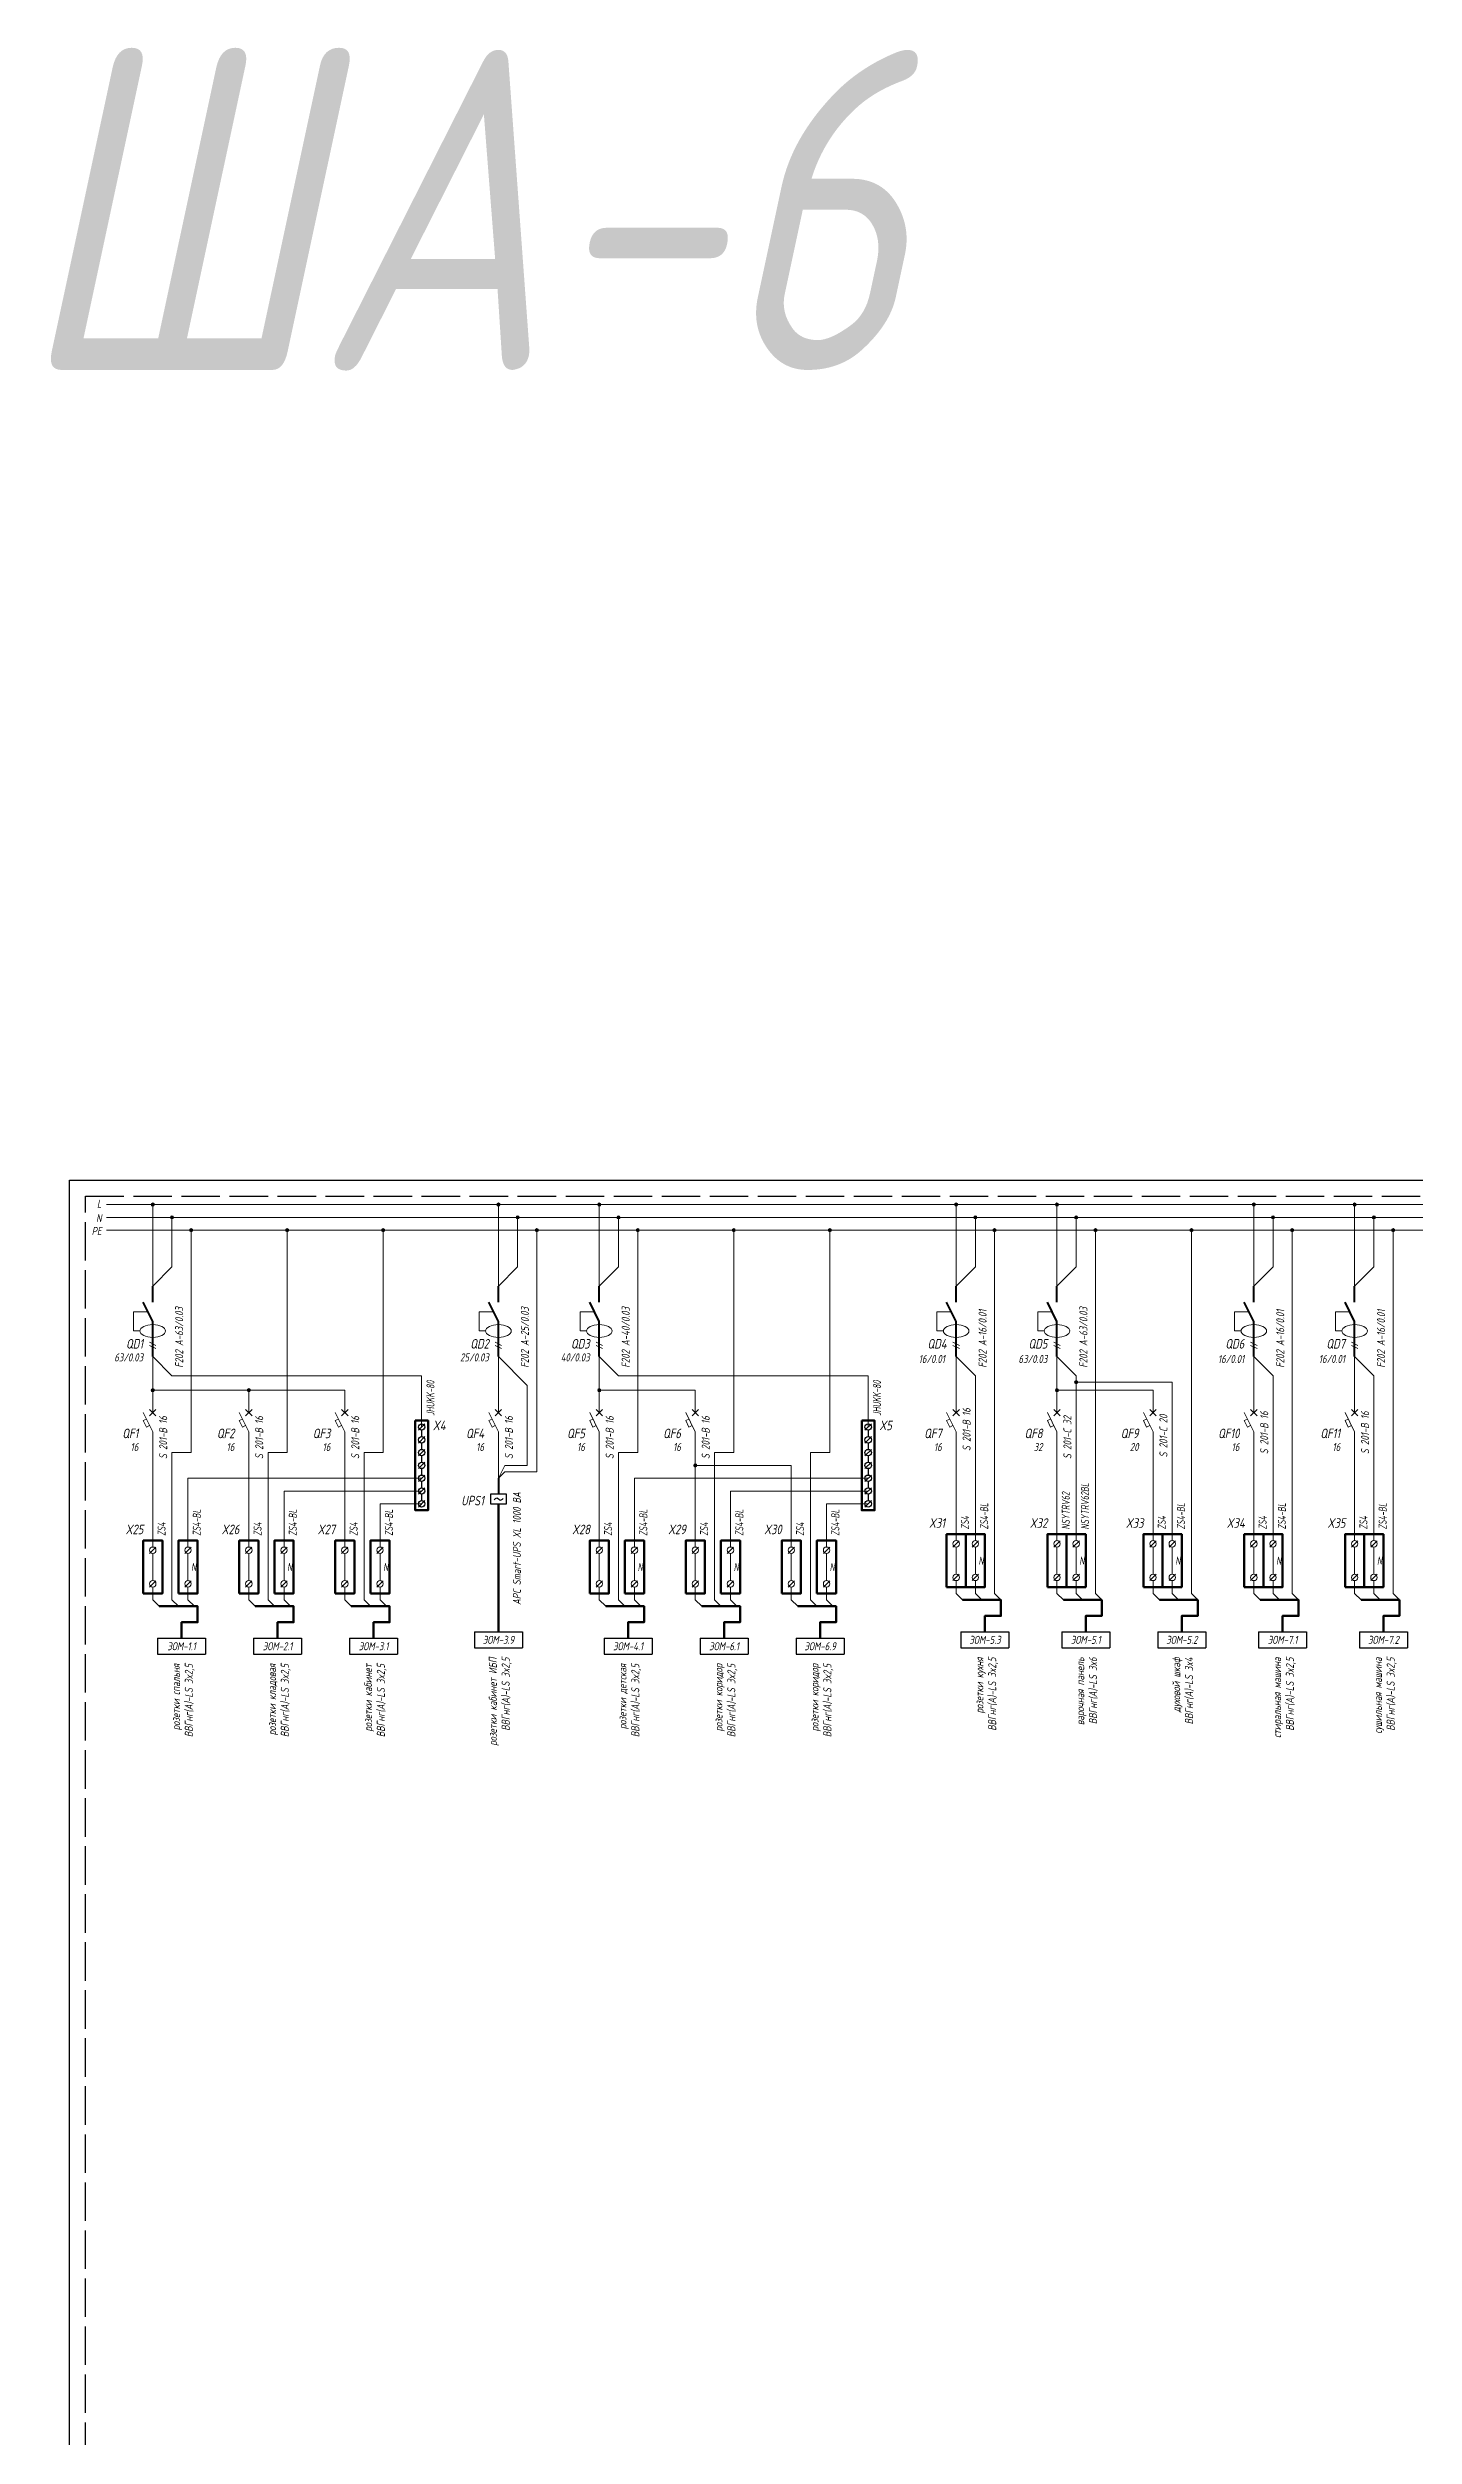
# Model space of a CAD drawing. Header units: millimetres. Extents: x 1708 to 7974, y -337 to 1827.
# Drawn here: x 3691 to 4118, y 1081 to 1827 of the extents above; entities that cross this region are included whole.
import ezdxf
from ezdxf.enums import TextEntityAlignment as Align

# ---------------------------------------------------------------- set-up
doc = ezdxf.new("R2010")
doc.units = ezdxf.units.MM
doc.linetypes.add('ACAD_ISO02W100', pattern=[15, 12, -3])
doc.layers.add('noprint', color=2, linetype='Continuous', plot=False)
doc.styles.add('ГОСТ-ISOCPEUR', font='isocpeui.ttf', dxfattribs={"width": 0.8})

# ---------------------------------------------------------------- blocks, each defined once
blk = doc.blocks.new('*T4')
at = {"color": 0, "lineweight": -2}
for p, q in [((0, 0), (15, 0)), ((0, 0), (0, -5)), ((15, 0), (15, -5)), ((0, -5), (15, -5))]:
    blk.add_line(p, q, dxfattribs=at)
at = {"color": 0, "insert": (7.5, -2.5), "char_height": 2.5, "width": 14, "attachment_point": 5, "style": 'ГОСТ-ISOCPEUR'}
blk.add_mtext('{ЭОМ-1.1}', dxfattribs=at)
blk = doc.blocks.new('*T5')
at = {"color": 0, "lineweight": -2}
for p, q in [((0, 0), (15, 0)), ((0, 0), (0, -5)), ((15, 0), (15, -5)), ((0, -5), (15, -5))]:
    blk.add_line(p, q, dxfattribs=at)
at = {"color": 0, "insert": (7.5, -2.5), "char_height": 2.5, "width": 14, "attachment_point": 5, "style": 'ГОСТ-ISOCPEUR'}
blk.add_mtext('{ЭОМ-2.1}', dxfattribs=at)
blk = doc.blocks.new('*T6')
at = {"color": 0, "lineweight": -2}
for p, q in [((0, 0), (15, 0)), ((0, 0), (0, -5)), ((15, 0), (15, -5)), ((0, -5), (15, -5))]:
    blk.add_line(p, q, dxfattribs=at)
at = {"color": 0, "insert": (7.5, -2.5), "char_height": 2.5, "width": 14, "attachment_point": 5, "style": 'ГОСТ-ISOCPEUR'}
blk.add_mtext('{ЭОМ-3.1}', dxfattribs=at)
blk = doc.blocks.new('*T7')
at = {"color": 0, "lineweight": -2}
for p, q in [((0, 0), (15, 0)), ((0, 0), (0, -5)), ((15, 0), (15, -5)), ((0, -5), (15, -5))]:
    blk.add_line(p, q, dxfattribs=at)
at = {"color": 0, "insert": (7.5, -2.5), "char_height": 2.5, "width": 14, "attachment_point": 5, "style": 'ГОСТ-ISOCPEUR'}
blk.add_mtext('{ЭОМ-3.9}', dxfattribs=at)
blk = doc.blocks.new('*T8')
at = {"color": 0, "lineweight": -2}
for p, q in [((0, 0), (15, 0)), ((0, 0), (0, -5)), ((15, 0), (15, -5)), ((0, -5), (15, -5))]:
    blk.add_line(p, q, dxfattribs=at)
at = {"color": 0, "insert": (7.5, -2.5), "char_height": 2.5, "width": 14, "attachment_point": 5, "style": 'ГОСТ-ISOCPEUR'}
blk.add_mtext('{ЭОМ-4.1}', dxfattribs=at)
blk = doc.blocks.new('*T9')
at = {"color": 0, "lineweight": -2}
for p, q in [((0, 0), (15, 0)), ((0, 0), (0, -5)), ((15, 0), (15, -5)), ((0, -5), (15, -5))]:
    blk.add_line(p, q, dxfattribs=at)
at = {"color": 0, "insert": (7.5, -2.5), "char_height": 2.5, "width": 14, "attachment_point": 5, "style": 'ГОСТ-ISOCPEUR'}
blk.add_mtext('{ЭОМ-6.1}', dxfattribs=at)
blk = doc.blocks.new('*T10')
at = {"color": 0, "lineweight": -2}
for p, q in [((0, 0), (15, 0)), ((0, 0), (0, -5)), ((15, 0), (15, -5)), ((0, -5), (15, -5))]:
    blk.add_line(p, q, dxfattribs=at)
at = {"color": 0, "insert": (7.5, -2.5), "char_height": 2.5, "width": 14, "attachment_point": 5, "style": 'ГОСТ-ISOCPEUR'}
blk.add_mtext('{ЭОМ-6.9}', dxfattribs=at)
blk = doc.blocks.new('*T11')
at = {"color": 0, "lineweight": -2}
for p, q in [((0, 0), (15, 0)), ((0, 0), (0, -5)), ((15, 0), (15, -5)), ((0, -5), (15, -5))]:
    blk.add_line(p, q, dxfattribs=at)
at = {"color": 0, "insert": (7.5, -2.5), "char_height": 2.5, "width": 14, "attachment_point": 5, "style": 'ГОСТ-ISOCPEUR'}
blk.add_mtext('{ЭОМ-7.1}', dxfattribs=at)
blk = doc.blocks.new('*T12')
at = {"color": 0, "lineweight": -2}
for p, q in [((0, 0), (15, 0)), ((0, 0), (0, -5)), ((15, 0), (15, -5)), ((0, -5), (15, -5))]:
    blk.add_line(p, q, dxfattribs=at)
at = {"color": 0, "insert": (7.5, -2.5), "char_height": 2.5, "width": 14, "attachment_point": 5, "style": 'ГОСТ-ISOCPEUR'}
blk.add_mtext('{ЭОМ-7.2}', dxfattribs=at)
blk = doc.blocks.new('УЗО двухполюсное')
at = {"lineweight": 40}
for p, q in [((0, 11), (-3, 17)), ((0, 17), (0, 22)), ((0, 0), (0, 11))]:
    blk.add_line(p, q, dxfattribs=at)
at = {"lineweight": 13}
for p, q in [((-1, 4.5), (1, 3.5)), ((-1, 3.5), (1, 2.5))]:
    blk.add_line(p, q, dxfattribs=at)
blk.add_lwpolyline([(-4, 8), (-6, 8), (-6, 14), (-1.5, 14)], dxfattribs=at)
blk.add_ellipse((0, 8), major_axis=(-4, 0), ratio=0.5, dxfattribs=at)
blk = doc.blocks.new('автомат однополюс')
at = {"lineweight": 13}
for p, q in [((0, 11), (0, 16)), ((0, 5), (-3, 11)), ((-3, 8.5), (-2, 9)), ((-3, 8.5), (-2, 6.5)), ((-1, 12), (1, 10)), ((1, 12), (-1, 10)), ((-2, 6.5), (-1, 7)), ((0, -1), (0, 5))]:
    blk.add_line(p, q, dxfattribs=at)
blk = doc.blocks.new('клемма на 7')
for p, q in [((3, -1), (1, -3)), ((3, -5), (1, -7)), ((2, -3), (2, -5)), ((2, -7), (2, -9)), ((3, -9), (1, -11)), ((3, -13), (1, -15)), ((2, -11), (2, -13)), ((3, -17), (1, -19)), ((3, -21), (1, -23)), ((2, -15), (2, -17)), ((2, -19), (2, -21)), ((3, -25), (1, -27)), ((2, -23), (2, -25))]:
    blk.add_line(p, q)
at = {"lineweight": 70}
blk.add_lwpolyline([(0, 0), (4, 0), (4, -28), (0, -28)], close=True, dxfattribs=at)
for centre in [(2, -2), (2, -6), (2, -10), (2, -14), (2, -18), (2, -22), (2, -26)]:
    blk.add_circle(centre, 1)
blk = doc.blocks.new('клемма проходная')
at = {"color": 0, "lineweight": 13}
for p, q in [((2, 12.5), (3.98, 14.48)), ((3, 12.5), (3, 4)), ((2, 2), (3.98, 3.98))]:
    blk.add_line(p, q, dxfattribs=at)
at = {"color": 0, "lineweight": 70}
blk.add_lwpolyline([(0, 0), (0, 16.5), (6, 16.5), (6, 0)], close=True, dxfattribs=at)
at = {"color": 0, "lineweight": 13}
for centre in [(3, 13.5), (3, 3)]:
    blk.add_circle(centre, 1, dxfattribs=at)
blk = doc.blocks.new('АРС')
blk.add_lwpolyline([(0, 0), (5, 0), (5, 3), (0, 3)], close=True)
blk.add_spline([(1.14, 1.28), (1.95, 1.82), (3.1, 1.18), (3.95, 1.64)], degree=3)
blk = doc.blocks.new('клемма проходная N')
at = {"color": 0, "lineweight": 13}
for p, q in [((2, 12.5), (3.98, 14.48)), ((3, 12.5), (3, 4)), ((2, 2), (3.98, 3.98))]:
    blk.add_line(p, q, dxfattribs=at)
at = {"color": 0, "lineweight": 70}
blk.add_lwpolyline([(0, 0), (0, 16.5), (6, 16.5), (6, 0)], close=True, dxfattribs=at)
at = {"color": 0, "lineweight": 13}
for centre in [(3, 13.5), (3, 3)]:
    blk.add_circle(centre, 1, dxfattribs=at)
at = {"lineweight": 13, "style": 'ГОСТ-ISOCPEUR', "width": 0.6}
blk.add_text('N', height=2.5, dxfattribs=at).set_placement((4, 7))
blk = doc.blocks.new('*T81')
at = {"color": 0, "lineweight": -2}
for p, q in [((0, 0), (15, 0)), ((0, 0), (0, -5)), ((15, 0), (15, -5)), ((0, -5), (15, -5))]:
    blk.add_line(p, q, dxfattribs=at)
at = {"color": 0, "insert": (7.5, -2.5), "char_height": 2.5, "width": 14, "attachment_point": 5, "style": 'ГОСТ-ISOCPEUR'}
blk.add_mtext('{ЭОМ-5.3}', dxfattribs=at)
blk = doc.blocks.new('*T82')
at = {"color": 0, "lineweight": -2}
for p, q in [((0, 0), (15, 0)), ((0, 0), (0, -5)), ((15, 0), (15, -5)), ((0, -5), (15, -5))]:
    blk.add_line(p, q, dxfattribs=at)
at = {"color": 0, "insert": (7.5, -2.5), "char_height": 2.5, "width": 14, "attachment_point": 5, "style": 'ГОСТ-ISOCPEUR'}
blk.add_mtext('{ЭОМ-5.1}', dxfattribs=at)
blk = doc.blocks.new('*T83')
at = {"color": 0, "lineweight": -2}
for p, q in [((0, 0), (15, 0)), ((0, 0), (0, -5)), ((15, 0), (15, -5)), ((0, -5), (15, -5))]:
    blk.add_line(p, q, dxfattribs=at)
at = {"color": 0, "insert": (7.5, -2.5), "char_height": 2.5, "width": 14, "attachment_point": 5, "style": 'ГОСТ-ISOCPEUR'}
blk.add_mtext('{ЭОМ-5.2}', dxfattribs=at)

msp = doc.modelspace()

# ---------------------------------------------------------------- hatches: boundary and pattern name
at = {"lineweight": 13}
h = msp.add_hatch(color=256, dxfattribs=at)
edge = h.paths.add_edge_path()
edge.add_arc((3724, 1465.5), 0.5, 0, 360)
h = msp.add_hatch(color=256, dxfattribs=at)
edge = h.paths.add_edge_path()
edge.add_arc((3832, 1465.5), 0.5, 0, 360)
h = msp.add_hatch(color=256, dxfattribs=at)
edge = h.paths.add_edge_path()
edge.add_arc((3863.5, 1465.5), 0.5, 0, 360)
h = msp.add_hatch(color=256, dxfattribs=at)
edge = h.paths.add_edge_path()
edge.add_arc((3975, 1465.5), 0.5, 0, 360)
h = msp.add_hatch(color=256, dxfattribs=at)
edge = h.paths.add_edge_path()
edge.add_arc((4006.5, 1465.5), 0.5, 0, 360)
h = msp.add_hatch(color=256, dxfattribs=at)
edge = h.paths.add_edge_path()
edge.add_arc((4068, 1465.5), 0.5, 0, 360)
h = msp.add_hatch(color=256, dxfattribs=at)
edge = h.paths.add_edge_path()
edge.add_arc((4099.5, 1465.5), 0.5, 0, 360)
h = msp.add_hatch(color=256, dxfattribs=at)
edge = h.paths.add_edge_path()
edge.add_arc((3730, 1461.5), 0.5, 0, 360)
h = msp.add_hatch(color=256, dxfattribs=at)
edge = h.paths.add_edge_path()
edge.add_arc((3736, 1457.5), 0.5, 0, 360)
h = msp.add_hatch(color=256, dxfattribs=at)
edge = h.paths.add_edge_path()
edge.add_arc((3766, 1457.5), 0.5, 0, 360)
h = msp.add_hatch(color=256, dxfattribs=at)
edge = h.paths.add_edge_path()
edge.add_arc((3796, 1457.5), 0.5, 0, 360)
h = msp.add_hatch(color=256, dxfattribs=at)
edge = h.paths.add_edge_path()
edge.add_arc((3838, 1461.5), 0.5, 0, 360)
h = msp.add_hatch(color=256, dxfattribs=at)
edge = h.paths.add_edge_path()
edge.add_arc((3844, 1457.5), 0.5, 0, 360)
h = msp.add_hatch(color=256, dxfattribs=at)
edge = h.paths.add_edge_path()
edge.add_arc((3869.5, 1461.5), 0.5, 0, 360)
h = msp.add_hatch(color=256, dxfattribs=at)
edge = h.paths.add_edge_path()
edge.add_arc((3875.5, 1457.5), 0.5, 0, 360)
h = msp.add_hatch(color=256, dxfattribs=at)
edge = h.paths.add_edge_path()
edge.add_arc((3905.5, 1457.5), 0.5, 0, 360)
h = msp.add_hatch(color=256, dxfattribs=at)
edge = h.paths.add_edge_path()
edge.add_arc((3935.5, 1457.5), 0.5, 0, 360)
h = msp.add_hatch(color=256, dxfattribs=at)
edge = h.paths.add_edge_path()
edge.add_arc((3981, 1461.5), 0.5, 0, 360)
h = msp.add_hatch(color=256, dxfattribs=at)
edge = h.paths.add_edge_path()
edge.add_arc((3987, 1457.5), 0.5, 0, 360)
h = msp.add_hatch(color=256, dxfattribs=at)
edge = h.paths.add_edge_path()
edge.add_arc((4012.5, 1461.5), 0.5, 0, 360)
h = msp.add_hatch(color=256, dxfattribs=at)
edge = h.paths.add_edge_path()
edge.add_arc((4018.5, 1457.5), 0.5, 0, 360)
h = msp.add_hatch(color=256, dxfattribs=at)
edge = h.paths.add_edge_path()
edge.add_arc((4048.5, 1457.5), 0.5, 0, 360)
h = msp.add_hatch(color=256, dxfattribs=at)
edge = h.paths.add_edge_path()
edge.add_arc((4074, 1461.5), 0.5, 0, 360)
h = msp.add_hatch(color=256, dxfattribs=at)
edge = h.paths.add_edge_path()
edge.add_arc((4080, 1457.5), 0.5, 0, 360)
h = msp.add_hatch(color=256, dxfattribs=at)
edge = h.paths.add_edge_path()
edge.add_arc((4105.5, 1461.5), 0.5, 0, 360)
h = msp.add_hatch(color=256, dxfattribs=at)
edge = h.paths.add_edge_path()
edge.add_arc((4111.5, 1457.5), 0.5, 0, 360)
h = msp.add_hatch(color=256, dxfattribs=at)
edge = h.paths.add_edge_path()
edge.add_arc((4012.5, 1410), 0.5, 0, 360)
h = msp.add_hatch(color=256, dxfattribs=at)
edge = h.paths.add_edge_path()
edge.add_arc((3724, 1407.5), 0.5, 0, 360)
h = msp.add_hatch(color=256, dxfattribs=at)
edge = h.paths.add_edge_path()
edge.add_arc((3754, 1407.5), 0.5, 0, 360)
h = msp.add_hatch(color=256, dxfattribs=at)
edge = h.paths.add_edge_path()
edge.add_arc((3863.5, 1407.5), 0.5, 0, 360)
h = msp.add_hatch(color=256, dxfattribs=at)
edge = h.paths.add_edge_path()
edge.add_arc((4006.5, 1407.5), 0.5, 0, 360)
h = msp.add_hatch(color=256, dxfattribs=at)
edge = h.paths.add_edge_path()
edge.add_arc((3893.5, 1384), 0.5, 0, 360)

# ---------------------------------------------------------------- linework, layer by layer
for p, q in [((3709.5, 1465.5), (4796.5, 1465.5)), ((3709.5, 1461.5), (4796.5, 1461.5)), ((3709.5, 1457.5), (4796.5, 1457.5)), ((3832, 1418), (3841, 1409)), ((3724, 1358.5), (3724, 1388.5)), ((3754, 1358.5), (3754, 1388.5)), ((3784, 1358.5), (3784, 1388.5)), ((3832, 1388.5), (3832, 1380)), ((3863.5, 1358.5), (3863.5, 1388.5)), ((3893.5, 1358.5), (3893.5, 1388.5)), ((3975, 1388.5), (3975, 1360.5)), ((4006.5, 1388.5), (4006.5, 1360.5)), ((4036.5, 1388.5), (4036.5, 1360.5)), ((4068, 1388.5), (4068, 1360.5)), ((4099.5, 1388.5), (4099.5, 1360.5))]:
    msp.add_line(p, q, dxfattribs=at)
at = {"lineweight": 40}
msp.add_line((3832, 1380), (3832, 1375), dxfattribs=at)
at = {"lineweight": 50}
msp.add_line((3832, 1372), (3832, 1332), dxfattribs=at)
at = {"lineweight": 13}
for points in [[(3724, 1440), (3724, 1465.5)], [(3832, 1440), (3832, 1465.5)], [(3863.5, 1440), (3863.5, 1465.5)], [(3975, 1440), (3975, 1465.5)], [(4006.5, 1440), (4006.5, 1465.5)], [(4068, 1440), (4068, 1465.5)], [(4099.5, 1440), (4099.5, 1465.5)], [(3724, 1440), (3730, 1446), (3730, 1461.5)], [(3736, 1457.5), (3736, 1388), (3730, 1388), (3730, 1342), (3732, 1340)], [(3766, 1457.5), (3766, 1388), (3760, 1388), (3760, 1342), (3762, 1340)], [(3796, 1457.5), (3796, 1388), (3790, 1388), (3790, 1342), (3792, 1340)], [(3832, 1440), (3838, 1446), (3838, 1461.5)], [(3844, 1457.5), (3844, 1382), (3834, 1382), (3832, 1380)], [(3863.5, 1440), (3869.5, 1446), (3869.5, 1461.5)], [(3875.5, 1457.5), (3875.5, 1388), (3869.5, 1388), (3869.5, 1342), (3871.5, 1340)], [(3905.5, 1457.5), (3905.5, 1388), (3899.5, 1388), (3899.5, 1342), (3901.5, 1340)], [(3935.5, 1457.5), (3935.5, 1388), (3929.5, 1388), (3929.5, 1342), (3931.5, 1340)], [(3975, 1440), (3981, 1446), (3981, 1461.5)], [(3987, 1457.5), (3987, 1344), (3989, 1342)], [(4006.5, 1440), (4012.5, 1446), (4012.5, 1461.5)], [(4018.5, 1457.5), (4018.5, 1344), (4020.5, 1342)], [(4048.5, 1457.5), (4048.5, 1344), (4050.5, 1342)], [(4068, 1440), (4074, 1446), (4074, 1461.5)], [(4080, 1457.5), (4080, 1344), (4082, 1342)], [(4099.5, 1440), (4105.5, 1446), (4105.5, 1461.5)], [(4111.5, 1457.5), (4111.5, 1344), (4113.5, 1342)], [(3724, 1418), (3730, 1412), (3808, 1412), (3808, 1396)], [(3724, 1418), (3724, 1405.5)], [(3832, 1418), (3832, 1405.5)], [(3863.5, 1418), (3863.5, 1405.5)], [(3863.5, 1418), (3869.5, 1412), (3947.5, 1412), (3947.5, 1396)], [(3975, 1418), (3975, 1405.5)], [(3975, 1418), (3981, 1412), (3981, 1360.5)], [(4006.5, 1418), (4006.5, 1405.5)], [(4006.5, 1418), (4012.5, 1412), (4012.5, 1360.5)], [(4068, 1418), (4068, 1405.5)], [(4068, 1418), (4074, 1412), (4074, 1360.5)], [(4099.5, 1418), (4099.5, 1405.5)], [(4099.5, 1418), (4105.5, 1412), (4105.5, 1360.5)], [(3754, 1405.5), (3754, 1407.5), (3724, 1407.5)], [(3784, 1405.5), (3784, 1407.5), (3754, 1407.5)], [(3832, 1380), (3834, 1384), (3841, 1384), (3841, 1409)], [(3893.5, 1405.5), (3893.5, 1407.5), (3863.5, 1407.5)], [(4036.5, 1405.5), (4036.5, 1407.5), (4006.5, 1407.5)], [(4042.5, 1360.5), (4042.5, 1410), (4012.5, 1410)], [(3923.5, 1358.5), (3923.5, 1384), (3893.5, 1384)], [(3808, 1380), (3735, 1380), (3735, 1358.5)], [(3808, 1376), (3765, 1376), (3765, 1358.5)], [(3947.5, 1380), (3874.5, 1380), (3874.5, 1358.5)], [(3947.5, 1376), (3904.5, 1376), (3904.5, 1358.5)], [(3808, 1372), (3795, 1372), (3795, 1358.5)], [(3947.5, 1372), (3934.5, 1372), (3934.5, 1358.5)], [(3724, 1346), (3724, 1342), (3726, 1340)], [(3735, 1346), (3735, 1342), (3737, 1340)], [(3754, 1346), (3754, 1342), (3756, 1340)], [(3765, 1346), (3765, 1342), (3767, 1340)], [(3784, 1346), (3784, 1342), (3786, 1340)], [(3795, 1346), (3795, 1342), (3797, 1340)], [(3863.5, 1346), (3863.5, 1342), (3865.5, 1340)], [(3874.5, 1346), (3874.5, 1342), (3876.5, 1340)], [(3893.5, 1346), (3893.5, 1342), (3895.5, 1340)], [(3904.5, 1346), (3904.5, 1342), (3906.5, 1340)], [(3923.5, 1346), (3923.5, 1342), (3925.5, 1340)], [(3934.5, 1346), (3934.5, 1342), (3936.5, 1340)], [(3975, 1348), (3975, 1344), (3977, 1342)], [(3981, 1348), (3981, 1344), (3983, 1342)], [(4006.5, 1348), (4006.5, 1344), (4008.5, 1342)], [(4012.5, 1348), (4012.5, 1344), (4014.5, 1342)], [(4036.5, 1348), (4036.5, 1344), (4038.5, 1342)], [(4042.5, 1348), (4042.5, 1344), (4044.5, 1342)], [(4068, 1348), (4068, 1344), (4070, 1342)], [(4074, 1348), (4074, 1344), (4076, 1342)], [(4099.5, 1348), (4099.5, 1344), (4101.5, 1342)], [(4105.5, 1348), (4105.5, 1344), (4107.5, 1342)]]:
    msp.add_lwpolyline(points, dxfattribs=at)
at = {"lineweight": 50, "flags": 128}
for points in [[(3726, 1340), (3738, 1340), (3738, 1335), (3733, 1335), (3733, 1330)], [(3756, 1340), (3768, 1340), (3768, 1335), (3763, 1335), (3763, 1330)], [(3786, 1340), (3798, 1340), (3798, 1335), (3793, 1335), (3793, 1330)], [(3865.5, 1340), (3877.5, 1340), (3877.5, 1335), (3872.5, 1335), (3872.5, 1330)], [(3895.5, 1340), (3907.5, 1340), (3907.5, 1335), (3902.5, 1335), (3902.5, 1330)], [(3925.5, 1340), (3937.5, 1340), (3937.5, 1335), (3932.5, 1335), (3932.5, 1330)], [(3977, 1342), (3989, 1342), (3989, 1337), (3984, 1337), (3984, 1332)], [(4008.5, 1342), (4020.5, 1342), (4020.5, 1337), (4015.5, 1337), (4015.5, 1332)], [(4038.5, 1342), (4050.5, 1342), (4050.5, 1337), (4045.5, 1337), (4045.5, 1332)], [(4070, 1342), (4082, 1342), (4082, 1337), (4077, 1337), (4077, 1332)], [(4101.5, 1342), (4113.5, 1342), (4113.5, 1337), (4108.5, 1337), (4108.5, 1332)]]:
    msp.add_lwpolyline(points, dxfattribs=at)
at = {"lineweight": 13}
for centre in [(3724, 1465.5), (3832, 1465.5), (3863.5, 1465.5), (3975, 1465.5), (4006.5, 1465.5), (4068, 1465.5), (4099.5, 1465.5), (3730, 1461.5), (3736, 1457.5), (3766, 1457.5), (3796, 1457.5), (3838, 1461.5), (3844, 1457.5), (3869.5, 1461.5), (3875.5, 1457.5), (3905.5, 1457.5), (3935.5, 1457.5), (3981, 1461.5), (3987, 1457.5), (4012.5, 1461.5), (4018.5, 1457.5), (4048.5, 1457.5), (4074, 1461.5), (4080, 1457.5), (4105.5, 1461.5), (4111.5, 1457.5), (4012.5, 1410), (3724, 1407.5), (3754, 1407.5), (3863.5, 1407.5), (4006.5, 1407.5), (3893.5, 1384)]:
    msp.add_circle(centre, 0.5, dxfattribs=at)
at = {"layer": 'noprint'}
msp.add_lwpolyline([(3698, 1473.16), (4814.72, 1473.16), (4814.72, 1466.16), (4824.72, 1466.16), (4824.72, 718), (4639.72, 718), (4639.72, 663), (3698, 663)], close=True, dxfattribs=at)
at = {"layer": 'noprint', "linetype": 'ACAD_ISO02W100'}
msp.add_lwpolyline([(3703, 1468.16), (4809.72, 1468.16), (4809.72, 1461.16), (4819.72, 1461.16), (4819.72, 723), (4634.72, 723), (4634.72, 668), (3703, 668)], close=True, dxfattribs=at)

# ---------------------------------------------------------------- block references
for name, p in [('УЗО двухполюсное', (3724, 1418)), ('УЗО двухполюсное', (3832, 1418)), ('УЗО двухполюсное', (3863.5, 1418)), ('УЗО двухполюсное', (3975, 1418)), ('УЗО двухполюсное', (4006.5, 1418)), ('УЗО двухполюсное', (4068, 1418)), ('УЗО двухполюсное', (4099.5, 1418)), ('автомат однополюс', (3724, 1389.5)), ('автомат однополюс', (3754, 1389.5)), ('автомат однополюс', (3784, 1389.5)), ('автомат однополюс', (3832, 1389.5)), ('автомат однополюс', (3863.5, 1389.5)), ('автомат однополюс', (3893.5, 1389.5)), ('автомат однополюс', (3975, 1389.5)), ('автомат однополюс', (4006.5, 1389.5)), ('автомат однополюс', (4036.5, 1389.5)), ('автомат однополюс', (4068, 1389.5)), ('автомат однополюс', (4099.5, 1389.5)), ('клемма на 7', (3806, 1398)), ('клемма на 7', (3945.5, 1398)), ('АРС', (3829.5, 1372)), ('клемма проходная', (3721, 1344)), ('клемма проходная N', (3732, 1344)), ('клемма проходная', (3751, 1344)), ('клемма проходная N', (3762, 1344)), ('клемма проходная', (3781, 1344)), ('клемма проходная N', (3792, 1344)), ('клемма проходная', (3860.5, 1344)), ('клемма проходная N', (3871.5, 1344)), ('клемма проходная', (3890.5, 1344)), ('клемма проходная N', (3901.5, 1344)), ('клемма проходная', (3920.5, 1344)), ('клемма проходная N', (3931.5, 1344)), ('клемма проходная', (3972, 1346)), ('клемма проходная N', (3978, 1346)), ('клемма проходная', (4003.5, 1346)), ('клемма проходная N', (4009.5, 1346)), ('клемма проходная', (4033.5, 1346)), ('клемма проходная N', (4039.5, 1346)), ('клемма проходная', (4065, 1346)), ('клемма проходная N', (4071, 1346)), ('клемма проходная', (4096.5, 1346)), ('клемма проходная N', (4102.5, 1346)), ('*T4', (3725.5, 1330)), ('*T5', (3755.5, 1330)), ('*T6', (3785.5, 1330)), ('*T7', (3824.5, 1332)), ('*T8', (3865, 1330)), ('*T9', (3895, 1330)), ('*T10', (3925, 1330)), ('*T81', (3976.5, 1332)), ('*T82', (4008, 1332)), ('*T83', (4038, 1332)), ('*T11', (4069.5, 1332)), ('*T12', (4101, 1332))]:
    msp.add_blockref(name, p)

# ---------------------------------------------------------------- texts
at = {"style": 'ГОСТ-ISOCPEUR', "width": 0.8}
for s, height, p in [('L', 2.5, (3708, 1464.5)), ('PE', 2.5, (3708, 1456)), ('N', 2.5, (3708, 1460)), ('63/0.03', 2.5, (3721, 1416.5)), ('QD1', 3, (3721, 1420.5)), ('25/0.03', 2.5, (3829, 1416.5)), ('QD2', 3, (3829, 1420.5)), ('40/0.03', 2.5, (3860.5, 1416.5)), ('QD3', 3, (3860.5, 1420.5)), ('16/0.01', 2.5, (3971.5, 1416)), ('QD4', 3, (3972, 1420.5)), ('63/0.03', 2.5, (4003.5, 1416)), ('QD5', 3, (4003.5, 1420.5)), ('16/0.01', 2.5, (4065, 1416)), ('QD6', 3, (4065, 1420.5)), ('16/0.01', 2.5, (4096.5, 1416)), ('QD7', 3, (4096.5, 1420.5)), ('QF1', 3, (3719.5, 1392.5)), ('QF2', 3, (3749.5, 1392.5)), ('QF3', 3, (3779.5, 1392.5)), ('QF4', 3, (3827.5, 1392.5)), ('QF5', 3, (3859, 1392.5)), ('QF6', 3, (3889, 1392.5)), ('QF7', 3, (3970.5, 1392.5)), ('QF8', 3, (4002, 1392.5)), ('QF9', 3, (4032, 1392.5)), ('QF10', 3, (4063.5, 1392.5)), ('QF11', 3, (4095, 1392.5)), ('16', 2.5, (3719.5, 1388.5)), ('16', 2.5, (3749.5, 1388.5)), ('16', 2.5, (3779.5, 1388.5)), ('16', 2.5, (3827.5, 1388.5)), ('16', 2.5, (3859, 1388.5)), ('16', 2.5, (3889, 1388.5)), ('16', 2.5, (3970.5, 1388.5)), ('32', 2.5, (4002, 1388.5)), ('20', 2.5, (4032, 1388.5)), ('16', 2.5, (4063.5, 1388.5)), ('16', 2.5, (4095, 1388.5)), ('UPS1', 3, (3827.5, 1371.5))]:
    msp.add_text(s, height=height, dxfattribs=at).set_placement(p, align=Align.RIGHT)
at = {"style": 'ГОСТ-ISOCPEUR'}
for s, width, p in [('F202 A-63/0.03', 0.8, (3733.5, 1414.5)), ('F202 A-25/0.03', 0.8, (3841.5, 1414.5)), ('F202 A-40/0.03', 0.8, (3873, 1414.5)), ('F202 A-16/0.01', 0.8, (3984.5, 1414.5)), ('F202 A-63/0.03', 0.8, (4016, 1414.5)), ('F202 A-16/0.01', 0.8, (4077.5, 1414.5)), ('F202 A-16/0.01', 0.8, (4109, 1414.5)), ('JHUKK-80', 0.6, (3812, 1399.5)), ('JHUKK-80', 0.6, (3951.5, 1399.5)), ('S 201-B 16', 0.8, (3728.5, 1386)), ('S 201-B 16', 0.8, (3758.5, 1386)), ('S 201-B 16', 0.8, (3788.5, 1386)), ('S 201-B 16', 0.8, (3836.5, 1386)), ('S 201-B 16', 0.8, (3868, 1386)), ('S 201-B 16', 0.8, (3898, 1386)), ('S 201-B 16', 0.8, (3979.5, 1388.5)), ('S 201-C 32', 0.8, (4011, 1386)), ('S 201-C 20', 0.8, (4041, 1386.5)), ('S 201-B 16', 0.8, (4072.5, 1387.5)), ('S 201-B 16', 0.8, (4104, 1387.5)), ('NSYTRV62', 0.6, (4010.5, 1364)), ('NSYTRV62BL', 0.6, (4016.5, 1364)), ('ZS4-BL', 0.6, (3739, 1362)), ('ZS4-BL', 0.6, (3769, 1362)), ('ZS4-BL', 0.6, (3799, 1362)), ('ZS4-BL', 0.6, (3878.5, 1362)), ('ZS4-BL', 0.6, (3908.5, 1362)), ('ZS4-BL', 0.6, (3938.5, 1362)), ('ZS4', 0.6, (3979, 1364)), ('ZS4-BL', 0.6, (3985, 1364)), ('ZS4', 0.6, (4040.5, 1364)), ('ZS4-BL', 0.6, (4046.5, 1364)), ('ZS4', 0.6, (4072, 1364)), ('ZS4-BL', 0.6, (4078, 1364)), ('ZS4', 0.6, (4103.5, 1364)), ('ZS4-BL', 0.6, (4109.5, 1364)), ('ZS4', 0.6, (3728, 1362)), ('ZS4', 0.6, (3758, 1362)), ('ZS4', 0.6, (3788, 1362)), ('ZS4', 0.6, (3867.5, 1362)), ('ZS4', 0.6, (3897.5, 1362)), ('ZS4', 0.6, (3927.5, 1362))]:
    msp.add_text(s, height=2.5, rotation=90, dxfattribs=dict(at, width=width)).set_placement(p)
at = {"style": 'ГОСТ-ISOCPEUR', "width": 0.8}
for s, p in [('X4', (3811.5, 1395)), ('X5', (3951, 1395)), ('X31', (3966.5, 1364.5)), ('X32', (3998, 1364.5)), ('X33', (4028, 1364.5)), ('X34', (4059.5, 1364.5)), ('X35', (4091, 1364.5)), ('X25', (3715.5, 1362.5)), ('X26', (3745.5, 1362.5)), ('X27', (3775.5, 1362.5)), ('X28', (3855, 1362.5)), ('X29', (3885, 1362.5)), ('X30', (3915, 1362.5))]:
    msp.add_text(s, height=3, dxfattribs=at).set_placement(p)
msp.add_text('APC Smart-UPS XL 1000 ВА', height=2.5, rotation=90, dxfattribs=at).set_placement((3839, 1358), align=Align.CENTER)
at = {"lineweight": 13, "style": 'ГОСТ-ISOCPEUR', "width": 0.8}
for s, p in [('розетки спальня', (3732.5, 1322)), ('ВВГнг(А)-LS 3x2,5', (3736.5, 1322)), ('розетки кладовая', (3762.5, 1322)), ('ВВГнг(А)-LS 3x2,5', (3766.5, 1322)), ('розетки кабинет', (3792.5, 1322)), ('ВВГнг(А)-LS 3x2,5', (3796.5, 1322)), ('розетки кабинет ИБП', (3831.5, 1324)), ('ВВГнг(А)-LS 3x2,5', (3835.5, 1324)), ('розетки детская', (3872, 1322)), ('ВВГнг(А)-LS 3x2,5', (3876, 1322)), ('розетки коридор', (3902, 1322)), ('ВВГнг(А)-LS 3x2,5', (3906, 1322)), ('розетки коридор', (3932, 1322)), ('ВВГнг(А)-LS 3x2,5', (3936, 1322)), ('розетки кухня', (3983.5, 1324)), ('ВВГнг(А)-LS 3x2,5', (3987.5, 1324)), ('варочная панель', (4015, 1324)), ('ВВГнг(А)-LS 3x6', (4019, 1324)), ('духовой шкаф', (4045, 1324)), ('ВВГнг(А)-LS 3x4', (4049, 1324)), ('стиральная машина', (4076.5, 1324)), ('ВВГнг(А)-LS 3x2,5', (4080.5, 1324)), ('сушильная машина', (4108, 1324)), ('ВВГнг(А)-LS 3x2,5', (4112, 1324))]:
    msp.add_text(s, height=2.5, rotation=90, dxfattribs=at).set_placement(p, align=Align.RIGHT)
at = {"layer": 'noprint', "style": 'ГОСТ-ISOCPEUR', "width": 0.8}
msp.add_text('ША-6', height=100, dxfattribs=at).set_placement((3681.81, 1726.27))

doc.saveas('drawing.dxf')
